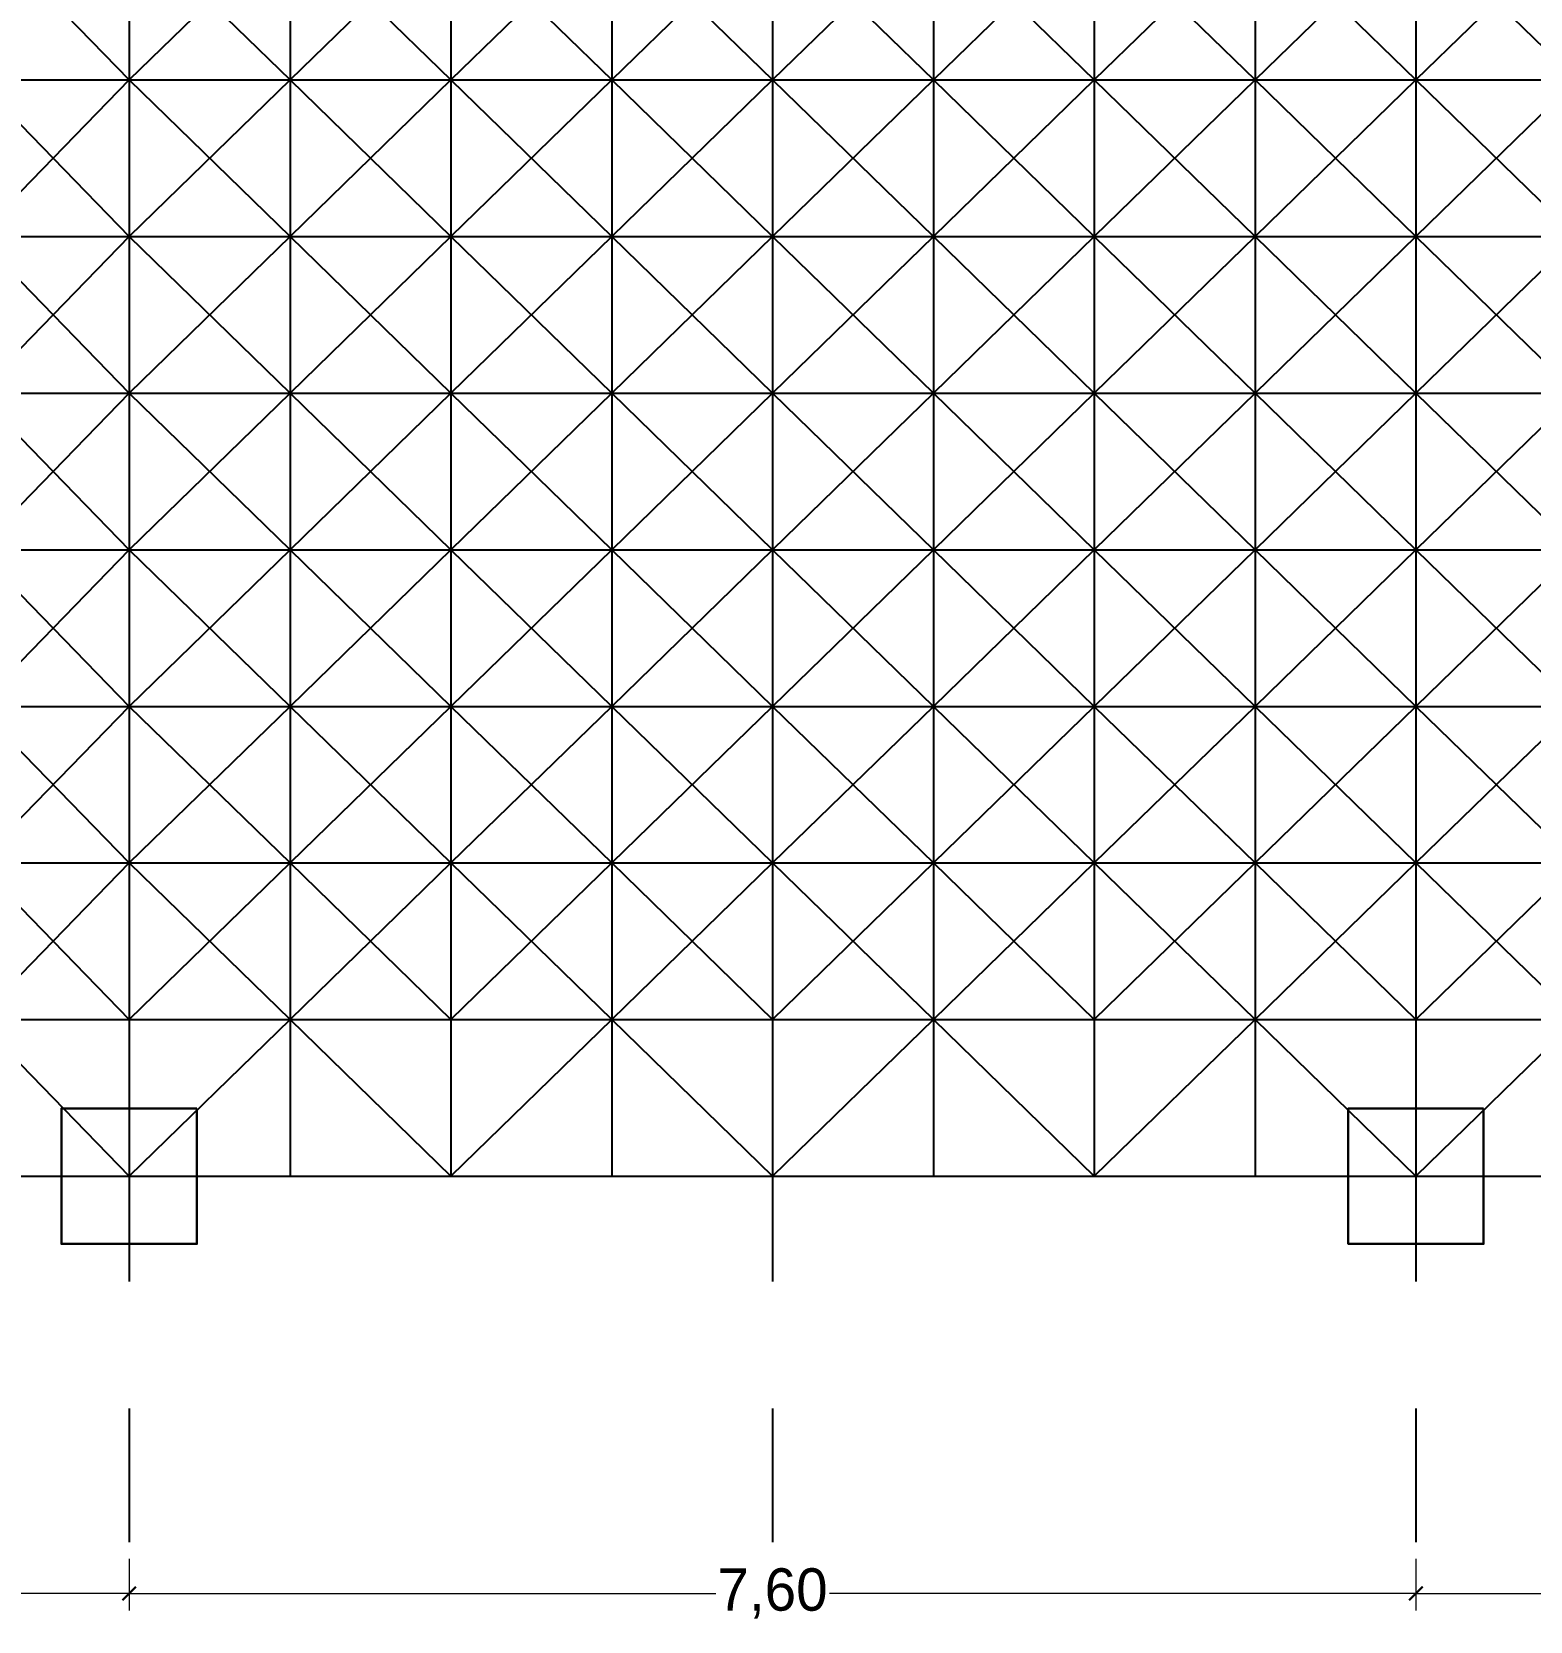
# Model space of a CAD drawing. Header units: millimetres. Extents: x -7.6 to 39, y -2.6 to 21.4.
# Drawn here: x 6.62 to 15.48, y -2.63 to 6.76 of the extents above; entities that cross this region are included whole.
import ezdxf

# ---------------------------------------------------------------- set-up
doc = ezdxf.new("R2010")
doc.units = ezdxf.units.MM
doc.linetypes.add('AM_ISO08W050x2', pattern=[9, 6, -0.75, 1.5, -0.75])
doc.layers.add('01_01_parede exterior', color=5, linetype='Continuous', lineweight=30)
doc.layers.add('01_12_cotas planimétricas', color=255, linetype='Continuous', lineweight=5)
for name, color, linetype in [('01_09_eixos', 124, 'AM_ISO08W050x2'), ('Bars', 7, 'Continuous'), ('Fixed Nodes', 7, 'Continuous'), ('Nodes', 7, 'Continuous')]:
    doc.layers.add(name, color=color, linetype=linetype)
doc.styles.add('EBNG 1.100', font='TCCM____.TTF', dxfattribs={"height": 0.25})
doc.dimstyles.new('EBNG 1.100', dxfattribs={"dimtxt": 0.2, "dimasz": 0.08, "dimexe": 0.1, "dimexo": 0.1, "dimgap": 0.1, "dimtad": 0, "dimtih": 1, "dimtoh": 1, "dimzin": 1, "dimtxsty": 'EBNG 1.100', "dimblk": 'ARCHTICK', "dimcen": 0.1, "dimclrd": 256, "dimclre": 256, "dimclrt": 256, "dimadec": 0, "dimazin": 0, "dimtfac": 1, "dimtmove": 0, "dimatfit": 3, "dimldrblk": 'ARCHTICK', "dimfxl": 1.25, "dimlwd": -1, "dimlwe": -1, "dimarcsym": 0})

# ---------------------------------------------------------------- blocks, each defined once
blk = doc.blocks.new('_ArchTick')
at = {"color": 0, "linetype": 'ByBlock', "const_width": 0.15}
blk.add_lwpolyline([(-0.5, -0.5), (0.5, 0.5)], dxfattribs=at)
blk = doc.blocks.new('*D2')
at = {"layer": '01_12_cotas planimétricas', "transparency": 16777216}
for p, q in [((0, -2.2613), (0, -2.5651)), ((7.2, -2.2613), (7.2, -2.5651)), ((0, -2.4651), (3.2644, -2.4651)), ((7.2, -2.4651), (3.9356, -2.4651))]:
    blk.add_line(p, q, dxfattribs=at)
at = {"layer": 'Defpoints', "color": 0, "transparency": 16777216}
for p in [(0, -2.1613), (7.2, -2.1613), (7.2, -2.4651)]:
    blk.add_point(p, dxfattribs=at)
at = {"layer": '01_12_cotas planimétricas', "transparency": 16777216, "xscale": 0.08, "yscale": 0.08, "zscale": 0.08, "rotation": 180}
blk.add_blockref('_ArchTick', (0, -2.4651), dxfattribs=at)
at = {"layer": '01_12_cotas planimétricas', "transparency": 16777216, "xscale": 0.08, "yscale": 0.08, "zscale": 0.08}
blk.add_blockref('_ArchTick', (7.2, -2.4651), dxfattribs=at)
at = {"layer": '01_12_cotas planimétricas', "transparency": 16777216, "insert": (3.6, -2.4651), "char_height": 0.25, "attachment_point": 5, "style": 'EBNG 1.100'}
blk.add_mtext('7,20', dxfattribs=at)
blk = doc.blocks.new('*D3')
at = {"layer": '01_12_cotas planimétricas', "transparency": 16777216}
for p, q in [((7.2, -2.2613), (7.2, -2.5651)), ((14.8, -2.2613), (14.8, -2.5651)), ((7.2, -2.4651), (10.6644, -2.4651)), ((14.8, -2.4651), (11.3356, -2.4651))]:
    blk.add_line(p, q, dxfattribs=at)
at = {"layer": 'Defpoints', "color": 0, "transparency": 16777216}
for p in [(7.2, -2.1613), (14.8, -2.1613), (14.8, -2.4651)]:
    blk.add_point(p, dxfattribs=at)
at = {"layer": '01_12_cotas planimétricas', "transparency": 16777216, "xscale": 0.08, "yscale": 0.08, "zscale": 0.08, "rotation": 180}
blk.add_blockref('_ArchTick', (7.2, -2.4651), dxfattribs=at)
at = {"layer": '01_12_cotas planimétricas', "transparency": 16777216, "xscale": 0.08, "yscale": 0.08, "zscale": 0.08}
blk.add_blockref('_ArchTick', (14.8, -2.4651), dxfattribs=at)
at = {"layer": '01_12_cotas planimétricas', "transparency": 16777216, "insert": (11, -2.4651), "char_height": 0.25, "attachment_point": 5, "style": 'EBNG 1.100'}
blk.add_mtext('7,60', dxfattribs=at)
blk = doc.blocks.new('*D4')
at = {"layer": '01_12_cotas planimétricas', "transparency": 16777216}
for p, q in [((14.8, -2.2613), (14.8, -2.5651)), ((22.4, -2.2613), (22.4, -2.5651)), ((14.8, -2.4651), (18.2644, -2.4651)), ((22.4, -2.4651), (18.9356, -2.4651))]:
    blk.add_line(p, q, dxfattribs=at)
at = {"layer": 'Defpoints', "color": 0, "transparency": 16777216}
for p in [(14.8, -2.1613), (22.4, -2.1613), (22.4, -2.4651)]:
    blk.add_point(p, dxfattribs=at)
at = {"layer": '01_12_cotas planimétricas', "transparency": 16777216, "xscale": 0.08, "yscale": 0.08, "zscale": 0.08, "rotation": 180}
blk.add_blockref('_ArchTick', (14.8, -2.4651), dxfattribs=at)
at = {"layer": '01_12_cotas planimétricas', "transparency": 16777216, "xscale": 0.08, "yscale": 0.08, "zscale": 0.08}
blk.add_blockref('_ArchTick', (22.4, -2.4651), dxfattribs=at)
at = {"layer": '01_12_cotas planimétricas', "transparency": 16777216, "insert": (18.6, -2.4651), "char_height": 0.25, "attachment_point": 5, "style": 'EBNG 1.100'}
blk.add_mtext('7,60', dxfattribs=at)

msp = doc.modelspace()

# ---------------------------------------------------------------- linework, layer by layer
at = {"layer": '01_01_parede exterior'}
for points in [[(7.6, 0.4), (6.8, 0.4), (6.8, -0.4), (7.6, -0.4)], [(15.2, 0.4), (14.4, 0.4), (14.4, -0.4), (15.2, -0.4)]]:
    msp.add_lwpolyline(points, close=True, dxfattribs=at)
at = {"layer": '01_09_eixos'}
for p, q in [((7.2, 16.6268), (7.2, -2.1613)), ((11, 16.6268), (11, -2.1613)), ((14.8, 16.6268), (14.8, -2.1613)), ((-1.3982, 0), (38.9641, 0))]:
    msp.add_line(p, q, dxfattribs=at)
msp.add_lwpolyline([(-1.3982, 3.7), (38.9641, 3.7)], dxfattribs=at)
at = {"layer": 'Bars'}
for points in [[(6.3, 7.4, -0.8), (7.2, 6.475, -0.8)], [(7.2, 7.4, 0), (7.2, 6.475, 0)], [(7.2, 7.4, -0.8), (7.2, 6.475, -0.8)], [(7.2, 7.4, 0), (7.2, 6.475, -0.8)], [(7.2, 7.4, 0), (8.15, 6.475, 0)], [(8.15, 7.4, -0.8), (7.2, 6.475, -0.8)], [(7.2, 7.4, 0), (8.15, 6.475, -0.8)], [(8.15, 7.4, 0), (8.15, 6.475, 0)], [(8.15, 7.4, -0.8), (8.15, 6.475, -0.8)], [(8.15, 7.4, 0), (8.15, 6.475, -0.8)], [(9.1, 7.4, 0), (8.15, 6.475, 0)], [(8.15, 7.4, -0.8), (9.1, 6.475, -0.8)], [(9.1, 7.4, 0), (8.15, 6.475, -0.8)], [(9.1, 7.4, 0), (9.1, 6.475, 0)], [(9.1, 7.4, -0.8), (9.1, 6.475, -0.8)], [(9.1, 7.4, 0), (9.1, 6.475, -0.8)], [(9.1, 7.4, 0), (10.05, 6.475, 0)], [(10.05, 7.4, -0.8), (9.1, 6.475, -0.8)], [(9.1, 7.4, 0), (10.05, 6.475, -0.8)], [(10.05, 7.4, 0), (10.05, 6.475, 0)], [(10.05, 7.4, -0.8), (10.05, 6.475, -0.8)], [(10.05, 7.4, 0), (10.05, 6.475, -0.8)], [(11, 7.4, 0), (10.05, 6.475, 0)], [(10.05, 7.4, -0.8), (11, 6.475, -0.8)], [(11, 7.4, 0), (10.05, 6.475, -0.8)], [(11, 7.4, 0), (11, 6.475, 0)], [(11, 7.4, -0.8), (11, 6.475, -0.8)], [(11, 7.4, 0), (11, 6.475, -0.8)], [(11, 7.4, 0), (11.95, 6.475, 0)], [(11.95, 7.4, -0.8), (11, 6.475, -0.8)], [(11, 7.4, 0), (11.95, 6.475, -0.8)], [(11.95, 7.4, 0), (11.95, 6.475, 0)], [(11.95, 7.4, -0.8), (11.95, 6.475, -0.8)], [(11.95, 7.4, 0), (11.95, 6.475, -0.8)], [(12.9, 7.4, 0), (11.95, 6.475, 0)], [(11.95, 7.4, -0.8), (12.9, 6.475, -0.8)], [(12.9, 7.4, 0), (11.95, 6.475, -0.8)], [(12.9, 7.4, 0), (12.9, 6.475, 0)], [(12.9, 7.4, -0.8), (12.9, 6.475, -0.8)], [(12.9, 7.4, 0), (12.9, 6.475, -0.8)], [(12.9, 7.4, 0), (13.85, 6.475, 0)], [(13.85, 7.4, -0.8), (12.9, 6.475, -0.8)], [(12.9, 7.4, 0), (13.85, 6.475, -0.8)], [(13.85, 7.4, 0), (13.85, 6.475, 0)], [(13.85, 7.4, -0.8), (13.85, 6.475, -0.8)], [(13.85, 7.4, 0), (13.85, 6.475, -0.8)], [(14.8, 7.4, 0), (13.85, 6.475, 0)], [(13.85, 7.4, -0.8), (14.8, 6.475, -0.8)], [(14.8, 7.4, 0), (13.85, 6.475, -0.8)], [(14.8, 7.4, 0), (14.8, 6.475, 0)], [(14.8, 7.4, -0.8), (14.8, 6.475, -0.8)], [(14.8, 7.4, 0), (14.8, 6.475, -0.8)], [(14.8, 7.4, 0), (15.75, 6.475, 0)], [(15.75, 7.4, -0.8), (14.8, 6.475, -0.8)], [(14.8, 7.4, 0), (15.75, 6.475, -0.8)], [(6.3, 6.475, 0), (7.2, 6.475, 0)], [(6.3, 6.475, -0.8), (7.2, 6.475, -0.8)], [(6.3, 6.475, -0.8), (7.2, 6.475, 0)], [(6.3, 6.475, 0), (7.2, 5.55, 0)], [(7.2, 6.475, -0.8), (6.3, 5.55, -0.8)], [(6.3, 6.475, -0.8), (7.2, 5.55, 0)], [(7.2, 6.475, 0), (7.2, 6.475, -0.8)], [(7.2, 6.475, 0), (7.2, 5.55, 0)], [(7.2, 6.475, -0.8), (7.2, 5.55, -0.8)], [(7.2, 6.475, 0), (8.15, 6.475, 0)], [(7.2, 6.475, -0.8), (8.15, 6.475, -0.8)], [(7.2, 6.475, 0), (8.15, 6.475, -0.8)], [(7.2, 6.475, -0.8), (7.2, 5.55, 0)], [(8.15, 6.475, 0), (7.2, 5.55, 0)], [(7.2, 6.475, -0.8), (8.15, 5.55, -0.8)], [(8.15, 6.475, -0.8), (7.2, 5.55, 0)], [(8.15, 6.475, 0), (8.15, 6.475, -0.8)], [(8.15, 6.475, 0), (8.15, 5.55, 0)], [(8.15, 6.475, -0.8), (8.15, 5.55, -0.8)], [(8.15, 6.475, 0), (9.1, 6.475, 0)], [(8.15, 6.475, -0.8), (9.1, 6.475, -0.8)], [(8.15, 6.475, -0.8), (9.1, 6.475, 0)], [(8.15, 6.475, -0.8), (8.15, 5.55, 0)], [(8.15, 6.475, 0), (9.1, 5.55, 0)], [(9.1, 6.475, -0.8), (8.15, 5.55, -0.8)], [(8.15, 6.475, -0.8), (9.1, 5.55, 0)], [(9.1, 6.475, 0), (9.1, 6.475, -0.8)], [(9.1, 6.475, 0), (9.1, 5.55, 0)], [(9.1, 6.475, -0.8), (9.1, 5.55, -0.8)], [(9.1, 6.475, 0), (10.05, 6.475, 0)], [(9.1, 6.475, -0.8), (10.05, 6.475, -0.8)], [(9.1, 6.475, 0), (10.05, 6.475, -0.8)], [(9.1, 6.475, -0.8), (9.1, 5.55, 0)], [(10.05, 6.475, 0), (9.1, 5.55, 0)], [(9.1, 6.475, -0.8), (10.05, 5.55, -0.8)], [(10.05, 6.475, -0.8), (9.1, 5.55, 0)], [(10.05, 6.475, 0), (10.05, 6.475, -0.8)], [(10.05, 6.475, 0), (10.05, 5.55, 0)], [(10.05, 6.475, -0.8), (10.05, 5.55, -0.8)], [(10.05, 6.475, 0), (11, 6.475, 0)], [(10.05, 6.475, -0.8), (11, 6.475, -0.8)], [(10.05, 6.475, -0.8), (11, 6.475, 0)], [(10.05, 6.475, -0.8), (10.05, 5.55, 0)], [(10.05, 6.475, 0), (11, 5.55, 0)], [(11, 6.475, -0.8), (10.05, 5.55, -0.8)], [(10.05, 6.475, -0.8), (11, 5.55, 0)], [(11, 6.475, 0), (11, 6.475, -0.8)], [(11, 6.475, 0), (11, 5.55, 0)], [(11, 6.475, -0.8), (11, 5.55, -0.8)], [(11, 6.475, 0), (11.95, 6.475, 0)], [(11, 6.475, -0.8), (11.95, 6.475, -0.8)], [(11, 6.475, 0), (11.95, 6.475, -0.8)], [(11, 6.475, -0.8), (11, 5.55, 0)], [(11.95, 6.475, 0), (11, 5.55, 0)], [(11, 6.475, -0.8), (11.95, 5.55, -0.8)], [(11.95, 6.475, -0.8), (11, 5.55, 0)], [(11.95, 6.475, 0), (11.95, 6.475, -0.8)], [(11.95, 6.475, 0), (11.95, 5.55, 0)], [(11.95, 6.475, -0.8), (11.95, 5.55, -0.8)], [(11.95, 6.475, 0), (12.9, 6.475, 0)], [(11.95, 6.475, -0.8), (12.9, 6.475, -0.8)], [(11.95, 6.475, -0.8), (12.9, 6.475, 0)], [(11.95, 6.475, -0.8), (11.95, 5.55, 0)], [(11.95, 6.475, 0), (12.9, 5.55, 0)], [(12.9, 6.475, -0.8), (11.95, 5.55, -0.8)], [(11.95, 6.475, -0.8), (12.9, 5.55, 0)], [(12.9, 6.475, 0), (12.9, 6.475, -0.8)], [(12.9, 6.475, 0), (12.9, 5.55, 0)], [(12.9, 6.475, -0.8), (12.9, 5.55, -0.8)], [(12.9, 6.475, 0), (13.85, 6.475, 0)], [(12.9, 6.475, -0.8), (13.85, 6.475, -0.8)], [(12.9, 6.475, 0), (13.85, 6.475, -0.8)], [(12.9, 6.475, -0.8), (12.9, 5.55, 0)], [(13.85, 6.475, 0), (12.9, 5.55, 0)], [(12.9, 6.475, -0.8), (13.85, 5.55, -0.8)], [(13.85, 6.475, -0.8), (12.9, 5.55, 0)], [(13.85, 6.475, 0), (13.85, 6.475, -0.8)], [(13.85, 6.475, 0), (13.85, 5.55, 0)], [(13.85, 6.475, -0.8), (13.85, 5.55, -0.8)], [(13.85, 6.475, 0), (14.8, 6.475, 0)], [(13.85, 6.475, -0.8), (14.8, 6.475, -0.8)], [(13.85, 6.475, -0.8), (14.8, 6.475, 0)], [(13.85, 6.475, -0.8), (13.85, 5.55, 0)], [(13.85, 6.475, 0), (14.8, 5.55, 0)], [(14.8, 6.475, -0.8), (13.85, 5.55, -0.8)], [(13.85, 6.475, -0.8), (14.8, 5.55, 0)], [(14.8, 6.475, 0), (14.8, 6.475, -0.8)], [(14.8, 6.475, 0), (14.8, 5.55, 0)], [(14.8, 6.475, -0.8), (14.8, 5.55, -0.8)], [(14.8, 6.475, 0), (15.75, 6.475, 0)], [(14.8, 6.475, -0.8), (15.75, 6.475, -0.8)], [(14.8, 6.475, 0), (15.75, 6.475, -0.8)], [(14.8, 6.475, -0.8), (14.8, 5.55, 0)], [(15.75, 6.475, 0), (14.8, 5.55, 0)], [(14.8, 6.475, -0.8), (15.75, 5.55, -0.8)], [(15.75, 6.475, -0.8), (14.8, 5.55, 0)], [(6.3, 5.55, 0), (7.2, 5.55, 0)], [(6.3, 5.55, -0.8), (7.2, 5.55, -0.8)], [(6.3, 5.55, -0.8), (7.2, 5.55, 0)], [(7.2, 5.55, 0), (6.3, 4.625, 0)], [(6.3, 5.55, -0.8), (7.2, 4.625, -0.8)], [(7.2, 5.55, 0), (6.3, 4.625, -0.8)], [(7.2, 5.55, 0), (7.2, 5.55, -0.8)], [(7.2, 5.55, 0), (7.2, 4.625, 0)], [(7.2, 5.55, -0.8), (7.2, 4.625, -0.8)], [(7.2, 5.55, 0), (8.15, 5.55, 0)], [(7.2, 5.55, -0.8), (8.15, 5.55, -0.8)], [(7.2, 5.55, 0), (8.15, 5.55, -0.8)], [(7.2, 5.55, 0), (7.2, 4.625, -0.8)], [(7.2, 5.55, 0), (8.15, 4.625, 0)], [(8.15, 5.55, -0.8), (7.2, 4.625, -0.8)], [(7.2, 5.55, 0), (8.15, 4.625, -0.8)], [(8.15, 5.55, 0), (8.15, 5.55, -0.8)], [(8.15, 5.55, 0), (8.15, 4.625, 0)], [(8.15, 5.55, -0.8), (8.15, 4.625, -0.8)], [(8.15, 5.55, 0), (9.1, 5.55, 0)], [(8.15, 5.55, -0.8), (9.1, 5.55, -0.8)], [(8.15, 5.55, -0.8), (9.1, 5.55, 0)], [(8.15, 5.55, 0), (8.15, 4.625, -0.8)], [(9.1, 5.55, 0), (8.15, 4.625, 0)], [(8.15, 5.55, -0.8), (9.1, 4.625, -0.8)], [(9.1, 5.55, 0), (8.15, 4.625, -0.8)], [(9.1, 5.55, 0), (9.1, 5.55, -0.8)], [(9.1, 5.55, 0), (9.1, 4.625, 0)], [(9.1, 5.55, -0.8), (9.1, 4.625, -0.8)], [(9.1, 5.55, 0), (10.05, 5.55, 0)], [(9.1, 5.55, -0.8), (10.05, 5.55, -0.8)], [(9.1, 5.55, 0), (10.05, 5.55, -0.8)], [(9.1, 5.55, 0), (9.1, 4.625, -0.8)], [(9.1, 5.55, 0), (10.05, 4.625, 0)], [(10.05, 5.55, -0.8), (9.1, 4.625, -0.8)], [(9.1, 5.55, 0), (10.05, 4.625, -0.8)], [(10.05, 5.55, 0), (10.05, 5.55, -0.8)], [(10.05, 5.55, 0), (10.05, 4.625, 0)], [(10.05, 5.55, -0.8), (10.05, 4.625, -0.8)], [(10.05, 5.55, 0), (11, 5.55, 0)], [(10.05, 5.55, -0.8), (11, 5.55, -0.8)], [(10.05, 5.55, -0.8), (11, 5.55, 0)], [(10.05, 5.55, 0), (10.05, 4.625, -0.8)], [(11, 5.55, 0), (10.05, 4.625, 0)], [(10.05, 5.55, -0.8), (11, 4.625, -0.8)], [(11, 5.55, 0), (10.05, 4.625, -0.8)], [(11, 5.55, 0), (11, 5.55, -0.8)], [(11, 5.55, 0), (11, 4.625, 0)], [(11, 5.55, -0.8), (11, 4.625, -0.8)], [(11, 5.55, 0), (11.95, 5.55, 0)], [(11, 5.55, -0.8), (11.95, 5.55, -0.8)], [(11, 5.55, 0), (11.95, 5.55, -0.8)], [(11, 5.55, 0), (11, 4.625, -0.8)], [(11, 5.55, 0), (11.95, 4.625, 0)], [(11.95, 5.55, -0.8), (11, 4.625, -0.8)], [(11, 5.55, 0), (11.95, 4.625, -0.8)], [(11.95, 5.55, 0), (11.95, 5.55, -0.8)], [(11.95, 5.55, 0), (11.95, 4.625, 0)], [(11.95, 5.55, -0.8), (11.95, 4.625, -0.8)], [(11.95, 5.55, 0), (12.9, 5.55, 0)], [(11.95, 5.55, -0.8), (12.9, 5.55, -0.8)], [(11.95, 5.55, -0.8), (12.9, 5.55, 0)], [(11.95, 5.55, 0), (11.95, 4.625, -0.8)], [(12.9, 5.55, 0), (11.95, 4.625, 0)], [(11.95, 5.55, -0.8), (12.9, 4.625, -0.8)], [(12.9, 5.55, 0), (11.95, 4.625, -0.8)], [(12.9, 5.55, 0), (12.9, 5.55, -0.8)], [(12.9, 5.55, 0), (12.9, 4.625, 0)], [(12.9, 5.55, -0.8), (12.9, 4.625, -0.8)], [(12.9, 5.55, 0), (13.85, 5.55, 0)], [(12.9, 5.55, -0.8), (13.85, 5.55, -0.8)], [(12.9, 5.55, 0), (13.85, 5.55, -0.8)], [(12.9, 5.55, 0), (12.9, 4.625, -0.8)], [(12.9, 5.55, 0), (13.85, 4.625, 0)], [(13.85, 5.55, -0.8), (12.9, 4.625, -0.8)], [(12.9, 5.55, 0), (13.85, 4.625, -0.8)], [(13.85, 5.55, 0), (13.85, 5.55, -0.8)], [(13.85, 5.55, 0), (13.85, 4.625, 0)], [(13.85, 5.55, -0.8), (13.85, 4.625, -0.8)], [(13.85, 5.55, 0), (14.8, 5.55, 0)], [(13.85, 5.55, -0.8), (14.8, 5.55, -0.8)], [(13.85, 5.55, -0.8), (14.8, 5.55, 0)], [(13.85, 5.55, 0), (13.85, 4.625, -0.8)], [(14.8, 5.55, 0), (13.85, 4.625, 0)], [(13.85, 5.55, -0.8), (14.8, 4.625, -0.8)], [(14.8, 5.55, 0), (13.85, 4.625, -0.8)], [(14.8, 5.55, 0), (14.8, 5.55, -0.8)], [(14.8, 5.55, 0), (14.8, 4.625, 0)], [(14.8, 5.55, -0.8), (14.8, 4.625, -0.8)], [(14.8, 5.55, 0), (15.75, 5.55, 0)], [(14.8, 5.55, -0.8), (15.75, 5.55, -0.8)], [(14.8, 5.55, 0), (15.75, 5.55, -0.8)], [(14.8, 5.55, 0), (14.8, 4.625, -0.8)], [(14.8, 5.55, 0), (15.75, 4.625, 0)], [(15.75, 5.55, -0.8), (14.8, 4.625, -0.8)], [(14.8, 5.55, 0), (15.75, 4.625, -0.8)], [(6.3, 4.625, 0), (7.2, 4.625, 0)], [(6.3, 4.625, -0.8), (7.2, 4.625, -0.8)], [(6.3, 4.625, -0.8), (7.2, 4.625, 0)], [(6.3, 4.625, 0), (7.2, 3.7, 0)], [(7.2, 4.625, -0.8), (6.3, 3.7, -0.8)], [(6.3, 4.625, -0.8), (7.2, 3.7, 0)], [(7.2, 4.625, 0), (7.2, 4.625, -0.8)], [(7.2, 4.625, 0), (7.2, 3.7, 0)], [(7.2, 4.625, -0.8), (7.2, 3.7, -0.8)], [(7.2, 4.625, 0), (8.15, 4.625, 0)], [(7.2, 4.625, -0.8), (8.15, 4.625, -0.8)], [(7.2, 4.625, 0), (8.15, 4.625, -0.8)], [(7.2, 4.625, -0.8), (7.2, 3.7, 0)], [(8.15, 4.625, 0), (7.2, 3.7, 0)], [(7.2, 4.625, -0.8), (8.15, 3.7, -0.8)], [(8.15, 4.625, -0.8), (7.2, 3.7, 0)], [(8.15, 4.625, 0), (8.15, 4.625, -0.8)], [(8.15, 4.625, 0), (8.15, 3.7, 0)], [(8.15, 4.625, -0.8), (8.15, 3.7, -0.8)], [(8.15, 4.625, 0), (9.1, 4.625, 0)], [(8.15, 4.625, -0.8), (9.1, 4.625, -0.8)], [(8.15, 4.625, -0.8), (9.1, 4.625, 0)], [(8.15, 4.625, -0.8), (8.15, 3.7, 0)], [(8.15, 4.625, 0), (9.1, 3.7, 0)], [(9.1, 4.625, -0.8), (8.15, 3.7, -0.8)], [(8.15, 4.625, -0.8), (9.1, 3.7, 0)], [(9.1, 4.625, 0), (9.1, 4.625, -0.8)], [(9.1, 4.625, 0), (9.1, 3.7, 0)], [(9.1, 4.625, -0.8), (9.1, 3.7, -0.8)], [(9.1, 4.625, 0), (10.05, 4.625, 0)], [(9.1, 4.625, -0.8), (10.05, 4.625, -0.8)], [(9.1, 4.625, 0), (10.05, 4.625, -0.8)], [(9.1, 4.625, -0.8), (9.1, 3.7, 0)], [(10.05, 4.625, 0), (9.1, 3.7, 0)], [(9.1, 4.625, -0.8), (10.05, 3.7, -0.8)], [(10.05, 4.625, -0.8), (9.1, 3.7, 0)], [(10.05, 4.625, 0), (10.05, 4.625, -0.8)], [(10.05, 4.625, 0), (10.05, 3.7, 0)], [(10.05, 4.625, -0.8), (10.05, 3.7, -0.8)], [(10.05, 4.625, 0), (11, 4.625, 0)], [(10.05, 4.625, -0.8), (11, 4.625, -0.8)], [(10.05, 4.625, -0.8), (11, 4.625, 0)], [(10.05, 4.625, -0.8), (10.05, 3.7, 0)], [(10.05, 4.625, 0), (11, 3.7, 0)], [(11, 4.625, -0.8), (10.05, 3.7, -0.8)], [(10.05, 4.625, -0.8), (11, 3.7, 0)], [(11, 4.625, 0), (11, 4.625, -0.8)], [(11, 4.625, 0), (11, 3.7, 0)], [(11, 4.625, -0.8), (11, 3.7, -0.8)], [(11, 4.625, 0), (11.95, 4.625, 0)], [(11, 4.625, -0.8), (11.95, 4.625, -0.8)], [(11, 4.625, 0), (11.95, 4.625, -0.8)], [(11, 4.625, -0.8), (11, 3.7, 0)], [(11.95, 4.625, 0), (11, 3.7, 0)], [(11, 4.625, -0.8), (11.95, 3.7, -0.8)], [(11.95, 4.625, -0.8), (11, 3.7, 0)], [(11.95, 4.625, 0), (11.95, 4.625, -0.8)], [(11.95, 4.625, 0), (11.95, 3.7, 0)], [(11.95, 4.625, -0.8), (11.95, 3.7, -0.8)], [(11.95, 4.625, 0), (12.9, 4.625, 0)], [(11.95, 4.625, -0.8), (12.9, 4.625, -0.8)], [(11.95, 4.625, -0.8), (12.9, 4.625, 0)], [(11.95, 4.625, -0.8), (11.95, 3.7, 0)], [(11.95, 4.625, 0), (12.9, 3.7, 0)], [(12.9, 4.625, -0.8), (11.95, 3.7, -0.8)], [(11.95, 4.625, -0.8), (12.9, 3.7, 0)], [(12.9, 4.625, 0), (12.9, 4.625, -0.8)], [(12.9, 4.625, 0), (12.9, 3.7, 0)], [(12.9, 4.625, -0.8), (12.9, 3.7, -0.8)], [(12.9, 4.625, 0), (13.85, 4.625, 0)], [(12.9, 4.625, -0.8), (13.85, 4.625, -0.8)], [(12.9, 4.625, 0), (13.85, 4.625, -0.8)], [(12.9, 4.625, -0.8), (12.9, 3.7, 0)], [(13.85, 4.625, 0), (12.9, 3.7, 0)], [(12.9, 4.625, -0.8), (13.85, 3.7, -0.8)], [(13.85, 4.625, -0.8), (12.9, 3.7, 0)], [(13.85, 4.625, 0), (13.85, 4.625, -0.8)], [(13.85, 4.625, 0), (13.85, 3.7, 0)], [(13.85, 4.625, -0.8), (13.85, 3.7, -0.8)], [(13.85, 4.625, 0), (14.8, 4.625, 0)], [(13.85, 4.625, -0.8), (14.8, 4.625, -0.8)], [(13.85, 4.625, -0.8), (14.8, 4.625, 0)], [(13.85, 4.625, -0.8), (13.85, 3.7, 0)], [(13.85, 4.625, 0), (14.8, 3.7, 0)], [(14.8, 4.625, -0.8), (13.85, 3.7, -0.8)], [(13.85, 4.625, -0.8), (14.8, 3.7, 0)], [(14.8, 4.625, 0), (14.8, 4.625, -0.8)], [(14.8, 4.625, 0), (14.8, 3.7, 0)], [(14.8, 4.625, -0.8), (14.8, 3.7, -0.8)], [(14.8, 4.625, 0), (15.75, 4.625, 0)], [(14.8, 4.625, -0.8), (15.75, 4.625, -0.8)], [(14.8, 4.625, 0), (15.75, 4.625, -0.8)], [(14.8, 4.625, -0.8), (14.8, 3.7, 0)], [(15.75, 4.625, 0), (14.8, 3.7, 0)], [(14.8, 4.625, -0.8), (15.75, 3.7, -0.8)], [(15.75, 4.625, -0.8), (14.8, 3.7, 0)], [(6.3, 3.7, 0), (7.2, 3.7, 0)], [(6.3, 3.7, -0.8), (7.2, 3.7, -0.8)], [(6.3, 3.7, -0.8), (7.2, 3.7, 0)], [(7.2, 3.7, 0), (6.3, 2.775, 0)], [(6.3, 3.7, -0.8), (7.2, 2.775, -0.8)], [(7.2, 3.7, 0), (6.3, 2.775, -0.8)], [(7.2, 3.7, 0), (7.2, 3.7, -0.8)], [(7.2, 3.7, 0), (7.2, 2.775, 0)], [(7.2, 3.7, -0.8), (7.2, 2.775, -0.8)], [(7.2, 3.7, 0), (8.15, 3.7, 0)], [(7.2, 3.7, -0.8), (8.15, 3.7, -0.8)], [(7.2, 3.7, 0), (8.15, 3.7, -0.8)], [(7.2, 3.7, 0), (7.2, 2.775, -0.8)], [(7.2, 3.7, 0), (8.15, 2.775, 0)], [(8.15, 3.7, -0.8), (7.2, 2.775, -0.8)], [(7.2, 3.7, 0), (8.15, 2.775, -0.8)], [(8.15, 3.7, 0), (8.15, 3.7, -0.8)], [(8.15, 3.7, 0), (8.15, 2.775, 0)], [(8.15, 3.7, -0.8), (8.15, 2.775, -0.8)], [(8.15, 3.7, 0), (9.1, 3.7, 0)], [(8.15, 3.7, -0.8), (9.1, 3.7, -0.8)], [(8.15, 3.7, -0.8), (9.1, 3.7, 0)], [(8.15, 3.7, 0), (8.15, 2.775, -0.8)], [(9.1, 3.7, 0), (8.15, 2.775, 0)], [(8.15, 3.7, -0.8), (9.1, 2.775, -0.8)], [(9.1, 3.7, 0), (8.15, 2.775, -0.8)], [(9.1, 3.7, 0), (9.1, 3.7, -0.8)], [(9.1, 3.7, 0), (9.1, 2.775, 0)], [(9.1, 3.7, -0.8), (9.1, 2.775, -0.8)], [(9.1, 3.7, 0), (10.05, 3.7, 0)], [(9.1, 3.7, -0.8), (10.05, 3.7, -0.8)], [(9.1, 3.7, 0), (10.05, 3.7, -0.8)], [(9.1, 3.7, 0), (9.1, 2.775, -0.8)], [(9.1, 3.7, 0), (10.05, 2.775, 0)], [(10.05, 3.7, -0.8), (9.1, 2.775, -0.8)], [(9.1, 3.7, 0), (10.05, 2.775, -0.8)], [(10.05, 3.7, 0), (10.05, 3.7, -0.8)], [(10.05, 3.7, 0), (10.05, 2.775, 0)], [(10.05, 3.7, -0.8), (10.05, 2.775, -0.8)], [(10.05, 3.7, 0), (11, 3.7, 0)], [(10.05, 3.7, -0.8), (11, 3.7, -0.8)], [(10.05, 3.7, -0.8), (11, 3.7, 0)], [(10.05, 3.7, 0), (10.05, 2.775, -0.8)], [(11, 3.7, 0), (10.05, 2.775, 0)], [(10.05, 3.7, -0.8), (11, 2.775, -0.8)], [(11, 3.7, 0), (10.05, 2.775, -0.8)], [(11, 3.7, 0), (11, 3.7, -0.8)], [(11, 3.7, 0), (11, 2.775, 0)], [(11, 3.7, -0.8), (11, 2.775, -0.8)], [(11, 3.7, 0), (11.95, 3.7, 0)], [(11, 3.7, -0.8), (11.95, 3.7, -0.8)], [(11, 3.7, 0), (11.95, 3.7, -0.8)], [(11, 3.7, 0), (11, 2.775, -0.8)], [(11, 3.7, 0), (11.95, 2.775, 0)], [(11.95, 3.7, -0.8), (11, 2.775, -0.8)], [(11, 3.7, 0), (11.95, 2.775, -0.8)], [(11.95, 3.7, 0), (11.95, 3.7, -0.8)], [(11.95, 3.7, 0), (11.95, 2.775, 0)], [(11.95, 3.7, -0.8), (11.95, 2.775, -0.8)], [(11.95, 3.7, 0), (12.9, 3.7, 0)], [(11.95, 3.7, -0.8), (12.9, 3.7, -0.8)], [(11.95, 3.7, -0.8), (12.9, 3.7, 0)], [(11.95, 3.7, 0), (11.95, 2.775, -0.8)], [(12.9, 3.7, 0), (11.95, 2.775, 0)], [(11.95, 3.7, -0.8), (12.9, 2.775, -0.8)], [(12.9, 3.7, 0), (11.95, 2.775, -0.8)], [(12.9, 3.7, 0), (12.9, 3.7, -0.8)], [(12.9, 3.7, 0), (12.9, 2.775, 0)], [(12.9, 3.7, -0.8), (12.9, 2.775, -0.8)], [(12.9, 3.7, 0), (13.85, 3.7, 0)], [(12.9, 3.7, -0.8), (13.85, 3.7, -0.8)], [(12.9, 3.7, 0), (13.85, 3.7, -0.8)], [(12.9, 3.7, 0), (12.9, 2.775, -0.8)], [(12.9, 3.7, 0), (13.85, 2.775, 0)], [(13.85, 3.7, -0.8), (12.9, 2.775, -0.8)], [(12.9, 3.7, 0), (13.85, 2.775, -0.8)], [(13.85, 3.7, 0), (13.85, 3.7, -0.8)], [(13.85, 3.7, 0), (13.85, 2.775, 0)], [(13.85, 3.7, -0.8), (13.85, 2.775, -0.8)], [(13.85, 3.7, 0), (14.8, 3.7, 0)], [(13.85, 3.7, -0.8), (14.8, 3.7, -0.8)], [(13.85, 3.7, -0.8), (14.8, 3.7, 0)], [(13.85, 3.7, 0), (13.85, 2.775, -0.8)], [(14.8, 3.7, 0), (13.85, 2.775, 0)], [(13.85, 3.7, -0.8), (14.8, 2.775, -0.8)], [(14.8, 3.7, 0), (13.85, 2.775, -0.8)], [(14.8, 3.7, 0), (14.8, 3.7, -0.8)], [(14.8, 3.7, 0), (14.8, 2.775, 0)], [(14.8, 3.7, -0.8), (14.8, 2.775, -0.8)], [(14.8, 3.7, 0), (15.75, 3.7, 0)], [(14.8, 3.7, -0.8), (15.75, 3.7, -0.8)], [(14.8, 3.7, 0), (15.75, 3.7, -0.8)], [(14.8, 3.7, 0), (14.8, 2.775, -0.8)], [(14.8, 3.7, 0), (15.75, 2.775, 0)], [(15.75, 3.7, -0.8), (14.8, 2.775, -0.8)], [(14.8, 3.7, 0), (15.75, 2.775, -0.8)], [(6.3, 2.775, 0), (7.2, 2.775, 0)], [(6.3, 2.775, -0.8), (7.2, 2.775, -0.8)], [(6.3, 2.775, -0.8), (7.2, 2.775, 0)], [(6.3, 2.775, 0), (7.2, 1.85, 0)], [(7.2, 2.775, -0.8), (6.3, 1.85, -0.8)], [(6.3, 2.775, -0.8), (7.2, 1.85, 0)], [(7.2, 2.775, 0), (7.2, 2.775, -0.8)], [(7.2, 2.775, 0), (7.2, 1.85, 0)], [(7.2, 2.775, -0.8), (7.2, 1.85, -0.8)], [(7.2, 2.775, 0), (8.15, 2.775, 0)], [(7.2, 2.775, -0.8), (8.15, 2.775, -0.8)], [(7.2, 2.775, 0), (8.15, 2.775, -0.8)], [(7.2, 2.775, -0.8), (7.2, 1.85, 0)], [(8.15, 2.775, 0), (7.2, 1.85, 0)], [(7.2, 2.775, -0.8), (8.15, 1.85, -0.8)], [(8.15, 2.775, -0.8), (7.2, 1.85, 0)], [(8.15, 2.775, 0), (8.15, 2.775, -0.8)], [(8.15, 2.775, 0), (8.15, 1.85, 0)], [(8.15, 2.775, -0.8), (8.15, 1.85, -0.8)], [(8.15, 2.775, 0), (9.1, 2.775, 0)], [(8.15, 2.775, -0.8), (9.1, 2.775, -0.8)], [(8.15, 2.775, -0.8), (9.1, 2.775, 0)], [(8.15, 2.775, -0.8), (8.15, 1.85, 0)], [(8.15, 2.775, 0), (9.1, 1.85, 0)], [(9.1, 2.775, -0.8), (8.15, 1.85, -0.8)], [(8.15, 2.775, -0.8), (9.1, 1.85, 0)], [(9.1, 2.775, 0), (9.1, 2.775, -0.8)], [(9.1, 2.775, 0), (9.1, 1.85, 0)], [(9.1, 2.775, -0.8), (9.1, 1.85, -0.8)], [(9.1, 2.775, 0), (10.05, 2.775, 0)], [(9.1, 2.775, -0.8), (10.05, 2.775, -0.8)], [(9.1, 2.775, 0), (10.05, 2.775, -0.8)], [(9.1, 2.775, -0.8), (9.1, 1.85, 0)], [(10.05, 2.775, 0), (9.1, 1.85, 0)], [(9.1, 2.775, -0.8), (10.05, 1.85, -0.8)], [(10.05, 2.775, -0.8), (9.1, 1.85, 0)], [(10.05, 2.775, 0), (10.05, 2.775, -0.8)], [(10.05, 2.775, 0), (10.05, 1.85, 0)], [(10.05, 2.775, -0.8), (10.05, 1.85, -0.8)], [(10.05, 2.775, 0), (11, 2.775, 0)], [(10.05, 2.775, -0.8), (11, 2.775, -0.8)], [(10.05, 2.775, -0.8), (11, 2.775, 0)], [(10.05, 2.775, -0.8), (10.05, 1.85, 0)], [(10.05, 2.775, 0), (11, 1.85, 0)], [(11, 2.775, -0.8), (10.05, 1.85, -0.8)], [(10.05, 2.775, -0.8), (11, 1.85, 0)], [(11, 2.775, 0), (11, 2.775, -0.8)], [(11, 2.775, 0), (11, 1.85, 0)], [(11, 2.775, -0.8), (11, 1.85, -0.8)], [(11, 2.775, 0), (11.95, 2.775, 0)], [(11, 2.775, -0.8), (11.95, 2.775, -0.8)], [(11, 2.775, 0), (11.95, 2.775, -0.8)], [(11, 2.775, -0.8), (11, 1.85, 0)], [(11.95, 2.775, 0), (11, 1.85, 0)], [(11, 2.775, -0.8), (11.95, 1.85, -0.8)], [(11.95, 2.775, -0.8), (11, 1.85, 0)], [(11.95, 2.775, 0), (11.95, 2.775, -0.8)], [(11.95, 2.775, 0), (11.95, 1.85, 0)], [(11.95, 2.775, -0.8), (11.95, 1.85, -0.8)], [(11.95, 2.775, 0), (12.9, 2.775, 0)], [(11.95, 2.775, -0.8), (12.9, 2.775, -0.8)], [(11.95, 2.775, -0.8), (12.9, 2.775, 0)], [(11.95, 2.775, -0.8), (11.95, 1.85, 0)], [(11.95, 2.775, 0), (12.9, 1.85, 0)], [(12.9, 2.775, -0.8), (11.95, 1.85, -0.8)], [(11.95, 2.775, -0.8), (12.9, 1.85, 0)], [(12.9, 2.775, 0), (12.9, 2.775, -0.8)], [(12.9, 2.775, 0), (12.9, 1.85, 0)], [(12.9, 2.775, -0.8), (12.9, 1.85, -0.8)], [(12.9, 2.775, 0), (13.85, 2.775, 0)], [(12.9, 2.775, -0.8), (13.85, 2.775, -0.8)], [(12.9, 2.775, 0), (13.85, 2.775, -0.8)], [(12.9, 2.775, -0.8), (12.9, 1.85, 0)], [(13.85, 2.775, 0), (12.9, 1.85, 0)], [(12.9, 2.775, -0.8), (13.85, 1.85, -0.8)], [(13.85, 2.775, -0.8), (12.9, 1.85, 0)], [(13.85, 2.775, 0), (13.85, 2.775, -0.8)], [(13.85, 2.775, 0), (13.85, 1.85, 0)], [(13.85, 2.775, -0.8), (13.85, 1.85, -0.8)], [(13.85, 2.775, 0), (14.8, 2.775, 0)], [(13.85, 2.775, -0.8), (14.8, 2.775, -0.8)], [(13.85, 2.775, -0.8), (14.8, 2.775, 0)], [(13.85, 2.775, -0.8), (13.85, 1.85, 0)], [(13.85, 2.775, 0), (14.8, 1.85, 0)], [(14.8, 2.775, -0.8), (13.85, 1.85, -0.8)], [(13.85, 2.775, -0.8), (14.8, 1.85, 0)], [(14.8, 2.775, 0), (14.8, 2.775, -0.8)], [(14.8, 2.775, 0), (14.8, 1.85, 0)], [(14.8, 2.775, -0.8), (14.8, 1.85, -0.8)], [(14.8, 2.775, 0), (15.75, 2.775, 0)], [(14.8, 2.775, -0.8), (15.75, 2.775, -0.8)], [(14.8, 2.775, 0), (15.75, 2.775, -0.8)], [(14.8, 2.775, -0.8), (14.8, 1.85, 0)], [(15.75, 2.775, 0), (14.8, 1.85, 0)], [(14.8, 2.775, -0.8), (15.75, 1.85, -0.8)], [(15.75, 2.775, -0.8), (14.8, 1.85, 0)], [(6.3, 1.85, 0), (7.2, 1.85, 0)], [(6.3, 1.85, -0.8), (7.2, 1.85, -0.8)], [(6.3, 1.85, -0.8), (7.2, 1.85, 0)], [(7.2, 1.85, 0), (6.3, 0.925, 0)], [(6.3, 1.85, -0.8), (7.2, 0.925, -0.8)], [(7.2, 1.85, 0), (6.3, 0.925, -0.8)], [(7.2, 1.85, 0), (7.2, 1.85, -0.8)], [(7.2, 1.85, 0), (7.2, 0.925, 0)], [(7.2, 1.85, -0.8), (7.2, 0.925, -0.8)], [(7.2, 1.85, 0), (8.15, 1.85, 0)], [(7.2, 1.85, -0.8), (8.15, 1.85, -0.8)], [(7.2, 1.85, 0), (8.15, 1.85, -0.8)], [(7.2, 1.85, 0), (7.2, 0.925, -0.8)], [(7.2, 1.85, 0), (8.15, 0.925, 0)], [(8.15, 1.85, -0.8), (7.2, 0.925, -0.8)], [(7.2, 1.85, 0), (8.15, 0.925, -0.8)], [(8.15, 1.85, 0), (8.15, 1.85, -0.8)], [(8.15, 1.85, 0), (8.15, 0.925, 0)], [(8.15, 1.85, -0.8), (8.15, 0.925, -0.8)], [(8.15, 1.85, 0), (9.1, 1.85, 0)], [(8.15, 1.85, -0.8), (9.1, 1.85, -0.8)], [(8.15, 1.85, -0.8), (9.1, 1.85, 0)], [(8.15, 1.85, 0), (8.15, 0.925, -0.8)], [(9.1, 1.85, 0), (8.15, 0.925, 0)], [(8.15, 1.85, -0.8), (9.1, 0.925, -0.8)], [(9.1, 1.85, 0), (8.15, 0.925, -0.8)], [(9.1, 1.85, 0), (9.1, 1.85, -0.8)], [(9.1, 1.85, 0), (9.1, 0.925, 0)], [(9.1, 1.85, -0.8), (9.1, 0.925, -0.8)], [(9.1, 1.85, 0), (10.05, 1.85, 0)], [(9.1, 1.85, -0.8), (10.05, 1.85, -0.8)], [(9.1, 1.85, 0), (10.05, 1.85, -0.8)], [(9.1, 1.85, 0), (9.1, 0.925, -0.8)], [(9.1, 1.85, 0), (10.05, 0.925, 0)], [(10.05, 1.85, -0.8), (9.1, 0.925, -0.8)], [(9.1, 1.85, 0), (10.05, 0.925, -0.8)], [(10.05, 1.85, 0), (10.05, 1.85, -0.8)], [(10.05, 1.85, 0), (10.05, 0.925, 0)], [(10.05, 1.85, -0.8), (10.05, 0.925, -0.8)], [(10.05, 1.85, 0), (11, 1.85, 0)], [(10.05, 1.85, -0.8), (11, 1.85, -0.8)], [(10.05, 1.85, -0.8), (11, 1.85, 0)], [(10.05, 1.85, 0), (10.05, 0.925, -0.8)], [(11, 1.85, 0), (10.05, 0.925, 0)], [(10.05, 1.85, -0.8), (11, 0.925, -0.8)], [(11, 1.85, 0), (10.05, 0.925, -0.8)], [(11, 1.85, 0), (11, 1.85, -0.8)], [(11, 1.85, 0), (11, 0.925, 0)], [(11, 1.85, -0.8), (11, 0.925, -0.8)], [(11, 1.85, 0), (11.95, 1.85, 0)], [(11, 1.85, -0.8), (11.95, 1.85, -0.8)], [(11, 1.85, 0), (11.95, 1.85, -0.8)], [(11, 1.85, 0), (11, 0.925, -0.8)], [(11, 1.85, 0), (11.95, 0.925, 0)], [(11.95, 1.85, -0.8), (11, 0.925, -0.8)], [(11, 1.85, 0), (11.95, 0.925, -0.8)], [(11.95, 1.85, 0), (11.95, 1.85, -0.8)], [(11.95, 1.85, 0), (11.95, 0.925, 0)], [(11.95, 1.85, -0.8), (11.95, 0.925, -0.8)], [(11.95, 1.85, 0), (12.9, 1.85, 0)], [(11.95, 1.85, -0.8), (12.9, 1.85, -0.8)], [(11.95, 1.85, -0.8), (12.9, 1.85, 0)], [(11.95, 1.85, 0), (11.95, 0.925, -0.8)], [(12.9, 1.85, 0), (11.95, 0.925, 0)], [(11.95, 1.85, -0.8), (12.9, 0.925, -0.8)], [(12.9, 1.85, 0), (11.95, 0.925, -0.8)], [(12.9, 1.85, 0), (12.9, 1.85, -0.8)], [(12.9, 1.85, 0), (12.9, 0.925, 0)], [(12.9, 1.85, -0.8), (12.9, 0.925, -0.8)], [(12.9, 1.85, 0), (13.85, 1.85, 0)], [(12.9, 1.85, -0.8), (13.85, 1.85, -0.8)], [(12.9, 1.85, 0), (13.85, 1.85, -0.8)], [(12.9, 1.85, 0), (12.9, 0.925, -0.8)], [(12.9, 1.85, 0), (13.85, 0.925, 0)], [(13.85, 1.85, -0.8), (12.9, 0.925, -0.8)], [(12.9, 1.85, 0), (13.85, 0.925, -0.8)], [(13.85, 1.85, 0), (13.85, 1.85, -0.8)], [(13.85, 1.85, 0), (13.85, 0.925, 0)], [(13.85, 1.85, -0.8), (13.85, 0.925, -0.8)], [(13.85, 1.85, 0), (14.8, 1.85, 0)], [(13.85, 1.85, -0.8), (14.8, 1.85, -0.8)], [(13.85, 1.85, -0.8), (14.8, 1.85, 0)], [(13.85, 1.85, 0), (13.85, 0.925, -0.8)], [(14.8, 1.85, 0), (13.85, 0.925, 0)], [(13.85, 1.85, -0.8), (14.8, 0.925, -0.8)], [(14.8, 1.85, 0), (13.85, 0.925, -0.8)], [(14.8, 1.85, 0), (14.8, 1.85, -0.8)], [(14.8, 1.85, 0), (14.8, 0.925, 0)], [(14.8, 1.85, -0.8), (14.8, 0.925, -0.8)], [(14.8, 1.85, 0), (15.75, 1.85, 0)], [(14.8, 1.85, -0.8), (15.75, 1.85, -0.8)], [(14.8, 1.85, 0), (15.75, 1.85, -0.8)], [(14.8, 1.85, 0), (14.8, 0.925, -0.8)], [(14.8, 1.85, 0), (15.75, 0.925, 0)], [(15.75, 1.85, -0.8), (14.8, 0.925, -0.8)], [(14.8, 1.85, 0), (15.75, 0.925, -0.8)], [(6.3, 0.925, 0), (7.2, 0.925, 0)], [(6.3, 0.925, -0.8), (7.2, 0.925, -0.8)], [(6.3, 0.925, -0.8), (7.2, 0.925, 0)], [(6.3, 0.925, 0), (7.2, 0, 0)], [(6.3, 0.925, -0.8), (7.2, 0, 0)], [(7.2, 0.925, 0), (7.2, 0.925, -0.8)], [(7.2, 0.925, 0), (7.2, 0, 0)], [(7.2, 0.925, 0), (8.15, 0.925, 0)], [(7.2, 0.925, -0.8), (8.15, 0.925, -0.8)], [(7.2, 0.925, 0), (8.15, 0.925, -0.8)], [(7.2, 0.925, -0.8), (7.2, 0, 0)], [(8.15, 0.925, 0), (7.2, 0, 0)], [(8.15, 0.925, -0.8), (7.2, 0, 0)], [(8.15, 0.925, 0), (8.15, 0.925, -0.8)], [(8.15, 0.925, 0), (8.15, 0, 0)], [(8.15, 0.925, 0), (9.1, 0.925, 0)], [(8.15, 0.925, -0.8), (9.1, 0.925, -0.8)], [(8.15, 0.925, -0.8), (9.1, 0.925, 0)], [(8.15, 0.925, -0.8), (8.15, 0, 0)], [(8.15, 0.925, 0), (9.1, 0, 0)], [(8.15, 0.925, -0.8), (9.1, 0, 0)], [(9.1, 0.925, 0), (9.1, 0.925, -0.8)], [(9.1, 0.925, 0), (9.1, 0, 0)], [(9.1, 0.925, 0), (10.05, 0.925, 0)], [(9.1, 0.925, -0.8), (10.05, 0.925, -0.8)], [(9.1, 0.925, 0), (10.05, 0.925, -0.8)], [(9.1, 0.925, -0.8), (9.1, 0, 0)], [(10.05, 0.925, 0), (9.1, 0, 0)], [(10.05, 0.925, -0.8), (9.1, 0, 0)], [(10.05, 0.925, 0), (10.05, 0.925, -0.8)], [(10.05, 0.925, 0), (10.05, 0, 0)], [(10.05, 0.925, 0), (11, 0.925, 0)], [(10.05, 0.925, -0.8), (11, 0.925, -0.8)], [(10.05, 0.925, -0.8), (11, 0.925, 0)], [(10.05, 0.925, -0.8), (10.05, 0, 0)], [(10.05, 0.925, 0), (11, 0, 0)], [(10.05, 0.925, -0.8), (11, 0, 0)], [(11, 0.925, 0), (11, 0.925, -0.8)], [(11, 0.925, 0), (11, 0, 0)], [(11, 0.925, 0), (11.95, 0.925, 0)], [(11, 0.925, -0.8), (11.95, 0.925, -0.8)], [(11, 0.925, 0), (11.95, 0.925, -0.8)], [(11, 0.925, -0.8), (11, 0, 0)], [(11.95, 0.925, 0), (11, 0, 0)], [(11.95, 0.925, -0.8), (11, 0, 0)], [(11.95, 0.925, 0), (11.95, 0.925, -0.8)], [(11.95, 0.925, 0), (11.95, 0, 0)], [(11.95, 0.925, 0), (12.9, 0.925, 0)], [(11.95, 0.925, -0.8), (12.9, 0.925, -0.8)], [(11.95, 0.925, -0.8), (12.9, 0.925, 0)], [(11.95, 0.925, -0.8), (11.95, 0, 0)], [(11.95, 0.925, 0), (12.9, 0, 0)], [(11.95, 0.925, -0.8), (12.9, 0, 0)], [(12.9, 0.925, 0), (12.9, 0.925, -0.8)], [(12.9, 0.925, 0), (12.9, 0, 0)], [(12.9, 0.925, 0), (13.85, 0.925, 0)], [(12.9, 0.925, -0.8), (13.85, 0.925, -0.8)], [(12.9, 0.925, 0), (13.85, 0.925, -0.8)], [(12.9, 0.925, -0.8), (12.9, 0, 0)], [(13.85, 0.925, 0), (12.9, 0, 0)], [(13.85, 0.925, -0.8), (12.9, 0, 0)], [(13.85, 0.925, 0), (13.85, 0.925, -0.8)], [(13.85, 0.925, 0), (13.85, 0, 0)], [(13.85, 0.925, 0), (14.8, 0.925, 0)], [(13.85, 0.925, -0.8), (14.8, 0.925, -0.8)], [(13.85, 0.925, -0.8), (14.8, 0.925, 0)], [(13.85, 0.925, -0.8), (13.85, 0, 0)], [(13.85, 0.925, 0), (14.8, 0, 0)], [(13.85, 0.925, -0.8), (14.8, 0, 0)], [(14.8, 0.925, 0), (14.8, 0.925, -0.8)], [(14.8, 0.925, 0), (14.8, 0, 0)], [(14.8, 0.925, 0), (15.75, 0.925, 0)], [(14.8, 0.925, -0.8), (15.75, 0.925, -0.8)], [(14.8, 0.925, 0), (15.75, 0.925, -0.8)], [(14.8, 0.925, -0.8), (14.8, 0, 0)], [(15.75, 0.925, 0), (14.8, 0, 0)], [(15.75, 0.925, -0.8), (14.8, 0, 0)], [(6.3, 0, 0), (7.2, 0, 0)], [(7.2, 0, 0), (8.15, 0, 0)], [(8.15, 0, 0), (9.1, 0, 0)], [(9.1, 0, 0), (10.05, 0, 0)], [(10.05, 0, 0), (11, 0, 0)], [(11, 0, 0), (11.95, 0, 0)], [(11.95, 0, 0), (12.9, 0, 0)], [(12.9, 0, 0), (13.85, 0, 0)], [(13.85, 0, 0), (14.8, 0, 0)], [(14.8, 0, 0), (15.75, 0, 0)]]:
    msp.add_polyline3d(points, dxfattribs=at)
at = {"layer": 'Fixed Nodes'}
for p in [(7.2, 0), (14.8, 0)]:
    msp.add_point(p, dxfattribs=at)
at = {"layer": 'Nodes'}
for p in [(7.2, 6.475), (7.2, 6.475, -0.8), (8.15, 6.475), (8.15, 6.475, -0.8), (9.1, 6.475), (9.1, 6.475, -0.8), (10.05, 6.475), (10.05, 6.475, -0.8), (11, 6.475), (11, 6.475, -0.8), (11.95, 6.475), (11.95, 6.475, -0.8), (12.9, 6.475), (12.9, 6.475, -0.8), (13.85, 6.475), (13.85, 6.475, -0.8), (14.8, 6.475), (14.8, 6.475, -0.8), (7.2, 5.55), (7.2, 5.55, -0.8), (8.15, 5.55), (8.15, 5.55, -0.8), (9.1, 5.55), (9.1, 5.55, -0.8), (10.05, 5.55), (10.05, 5.55, -0.8), (11, 5.55), (11, 5.55, -0.8), (11.95, 5.55), (11.95, 5.55, -0.8), (12.9, 5.55), (12.9, 5.55, -0.8), (13.85, 5.55), (13.85, 5.55, -0.8), (14.8, 5.55), (14.8, 5.55, -0.8), (7.2, 4.625), (7.2, 4.625, -0.8), (8.15, 4.625), (8.15, 4.625, -0.8), (9.1, 4.625), (9.1, 4.625, -0.8), (10.05, 4.625), (10.05, 4.625, -0.8), (11, 4.625), (11, 4.625, -0.8), (11.95, 4.625), (11.95, 4.625, -0.8), (12.9, 4.625), (12.9, 4.625, -0.8), (13.85, 4.625), (13.85, 4.625, -0.8), (14.8, 4.625), (14.8, 4.625, -0.8), (7.2, 3.7), (7.2, 3.7, -0.8), (8.15, 3.7), (8.15, 3.7, -0.8), (9.1, 3.7), (9.1, 3.7, -0.8), (10.05, 3.7), (10.05, 3.7, -0.8), (11, 3.7), (11, 3.7, -0.8), (11.95, 3.7), (11.95, 3.7, -0.8), (12.9, 3.7), (12.9, 3.7, -0.8), (13.85, 3.7), (13.85, 3.7, -0.8), (14.8, 3.7), (14.8, 3.7, -0.8), (7.2, 2.775), (7.2, 2.775, -0.8), (8.15, 2.775), (8.15, 2.775, -0.8), (9.1, 2.775), (9.1, 2.775, -0.8), (10.05, 2.775), (10.05, 2.775, -0.8), (11, 2.775), (11, 2.775, -0.8), (11.95, 2.775), (11.95, 2.775, -0.8), (12.9, 2.775), (12.9, 2.775, -0.8), (13.85, 2.775), (13.85, 2.775, -0.8), (14.8, 2.775), (14.8, 2.775, -0.8), (7.2, 1.85), (7.2, 1.85, -0.8), (8.15, 1.85), (8.15, 1.85, -0.8), (9.1, 1.85), (9.1, 1.85, -0.8), (10.05, 1.85), (10.05, 1.85, -0.8), (11, 1.85), (11, 1.85, -0.8), (11.95, 1.85), (11.95, 1.85, -0.8), (12.9, 1.85), (12.9, 1.85, -0.8), (13.85, 1.85), (13.85, 1.85, -0.8), (14.8, 1.85), (14.8, 1.85, -0.8), (7.2, 0.925), (7.2, 0.925, -0.8), (8.15, 0.925), (8.15, 0.925, -0.8), (9.1, 0.925), (9.1, 0.925, -0.8), (10.05, 0.925), (10.05, 0.925, -0.8), (11, 0.925), (11, 0.925, -0.8), (11.95, 0.925), (11.95, 0.925, -0.8), (12.9, 0.925), (12.9, 0.925, -0.8), (13.85, 0.925), (13.85, 0.925, -0.8), (14.8, 0.925), (14.8, 0.925, -0.8), (8.15, 0), (9.1, 0), (10.05, 0), (11, 0), (11.95, 0), (12.9, 0), (13.85, 0)]:
    msp.add_point(p, dxfattribs=at)

# ---------------------------------------------------------------- dimensions: what is measured, and where the dimension line sits
at = {"layer": '01_12_cotas planimétricas', "color": 7, "true_color": 0xffffff}
dim = msp.add_linear_dim(base=(7.2, -2.4651), p1=(0, -2.1613), p2=(7.2, -2.1613), dimstyle='EBNG 1.100', dxfattribs=at)
dim.commit()
dim.dimension.update_dxf_attribs({"geometry": '*D2', "text_midpoint": (3.6, -2.4651)})
for base, p1, p2, picture, middle in [((14.8, -2.4651), (7.2, -2.1613), (14.8, -2.1613), '*D3', (11, -2.4651)), ((22.4, -2.4651), (14.8, -2.1613), (22.4, -2.1613), '*D4', (18.6, -2.4651))]:
    dim = msp.add_linear_dim(base=base, p1=p1, p2=p2, dimstyle='EBNG 1.100', override={"dimtmove": 1}, dxfattribs=at)
    dim.commit()
    dim.dimension.update_dxf_attribs({"geometry": picture, "text_midpoint": middle})

doc.saveas('drawing.dxf')
